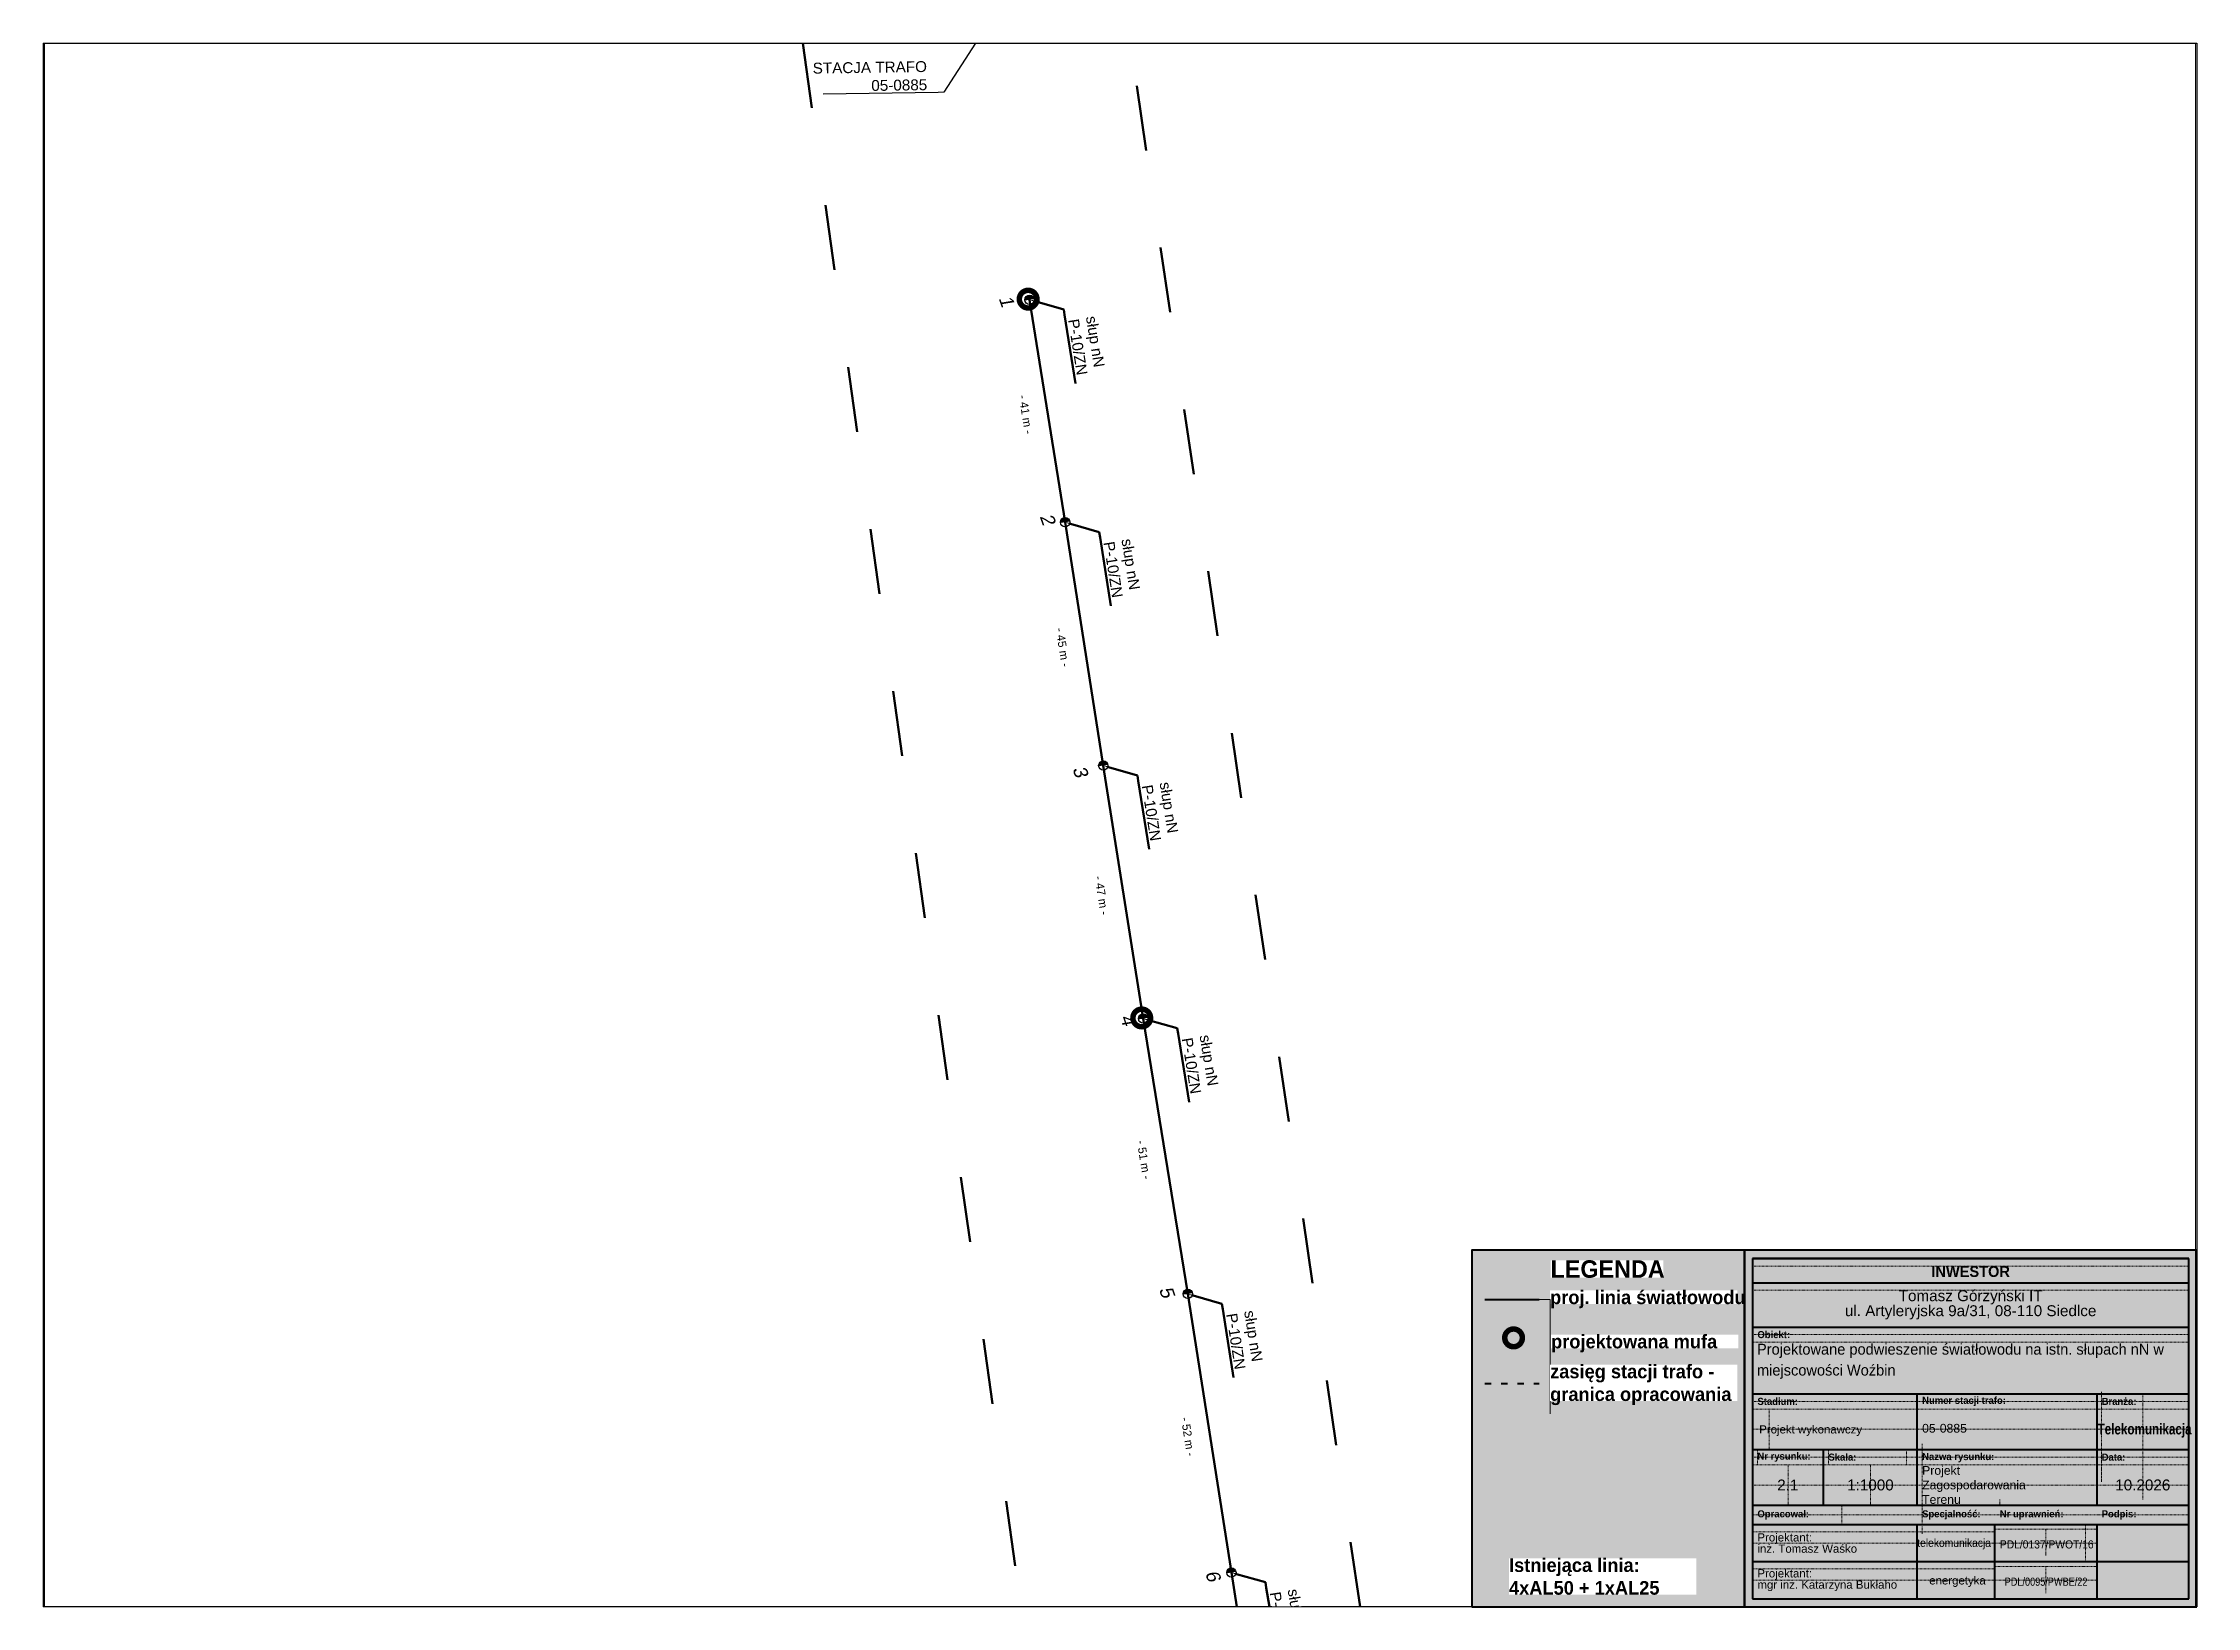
# Paper-space layout '885-1' of a CAD drawing. Header units: metres, sheet in millimetres. Extents: x 0 to 395, y 0 to 287.
# The model-space entities are those that its viewports show. They can reach past a viewport. Long polylines and large blocks are cut down to what shows.
import ezdxf
from ezdxf import colors
from ezdxf.entities.mleader import LeaderData, LeaderLine
from ezdxf.math import Vec2, Vec3

# ---------------------------------------------------------------- set-up
doc = ezdxf.new("R2010")
doc.units = ezdxf.units.M
for name, pattern in [('ACAD_ISO03W100', [30, 12, -18]), ('DGN Style 2', [0.005224, 0.003135, -0.00209]), ('GCAD_ISO03W100', [30, 12, -18])]:
    doc.linetypes.add(name, pattern=pattern)
for name, color, linetype, lineweight in [('!TELE', 30, 'SCARPLINE1A', 50), ('!trafo_05-0885', 6, 'GCAD_ISO03W100', 50), ('@Tabelka', 7, 'Continuous', 13), ('_MM LINIA Sn', 40, 'Continuous', 30), ('_mm zasięg trafo', 6, 'ACAD_ISO03W100', 35), ('_numery slupow etap 4 cz. 2', 7, 'Continuous', 40), ('_światłowód', 30, 'Continuous', 50)]:
    doc.layers.add(name, color=color, linetype=linetype, lineweight=lineweight)
for name, color, linetype in [('!wymiary', 7, 'Continuous'), ('_MM mufy', 3, 'Continuous'), ('_MM opisy', 7, 'Continuous'), ('_MM slupy', 5, 'Continuous'), ('_mm trafo', 3, 'Continuous')]:
    doc.layers.add(name, color=color, linetype=linetype)
doc.layers.add('@KonstrTabelki', color=253, linetype='DGN Style 2', lineweight=0, plot=False)
doc.layers.add('_arkusze model', color=7, linetype='Continuous', lineweight=50, plot=False)
doc.styles.add('LEGENDA', font='arial.ttf')
doc.styles.get("Standard").update_dxf_attribs({"font": 'ARIAL.TTF'})
doc.linetypes.add('SCARPLINE1A', pattern='A,2,[150,AAA.SHX,S=1,R=0,X=0,Y=0],1e-11', length=2)
doc.dimstyles.new('opis linie', dxfattribs={"dimtxt": 1.5, "dimasz": 0.18, "dimexe": 0.18, "dimexo": 0.0625, "dimgap": 2.5, "dimtad": 4, "dimdec": 0, "dimzin": 0, "dimdsep": 46, "dimtxsty": 'Standard', "dimcen": 0.09, "dimse1": 1, "dimse2": 1, "dimsd1": 1, "dimsd2": 1, "dimclrt": 256, "dimadec": 0, "dimazin": 0, "dimtfac": 1, "dimtdec": 0, "dimtofl": 0, "dimtmove": 0, "dimatfit": 3, "dimfxl": 1, "dimtfill": 1, "dimtolj": 1, "dimtzin": 0, "dimarcsym": 0})

# ---------------------------------------------------------------- blocks, each defined once
blk = doc.blocks.new('tabelka')
at = {"true_color": 0xffffff, "transparency": 33554687}
h = blk.add_hatch(color=7, dxfattribs=at)
h.dxf.hatch_style = 1
h.paths.add_polyline_path([(-83, 65.41), (0, 65.41), (0, 0), (-83, 0)])
at = {"layer": '@KonstrTabelki', "lineweight": 0}
for p, q in [((-1.5, 62.52), (-81.5, 62.52)), ((-1.5, 58.08), (-81.5, 58.08)), ((-1.5, 49.94), (-81.5, 49.94)), ((-81.5, 48.55), (-1.5, 48.55)), ((-1.5, 37.69), (-81.5, 37.69)), ((-81.5, 36.3), (-1.5, 36.3)), ((-78.46, 36.3), (-78.46, 28.86)), ((-17.47, 39.44), (-17.47, 22.94)), ((-9.93, 19.68), (-9.93, 39.08)), ((-81.5, 32.58), (-1.5, 32.58)), ((-80.6, 28.86), (-80.6, 26.08)), ((-67.58, 28.86), (-67.58, 26.08)), ((-53.27, 26.08), (-53.27, 28.86)), ((-50.39, 29.9), (-50.39, 18.64)), ((-17.47, 28.86), (-17.47, 22.94)), ((-9.93, 19.68), (-9.93, 28.86)), ((-1.5, 27.47), (-81.5, 27.47)), ((-81.5, 26.08), (-1.5, 26.08)), ((-74.99, 18.64), (-74.99, 26.08)), ((-59.88, 18.64), (-59.88, 26.08)), ((-1.5, 27.47), (-18.36, 27.47)), ((-1.5, 22.36), (-81.5, 22.36)), ((-1.5, 22.36), (-18.36, 22.36)), ((-81.5, 16.88), (-1.5, 16.88)), ((-65.11, 18.64), (-65.11, 15.11)), ((-50.39, 18.64), (-50.39, 13.41)), ((-36.15, 19.68), (-36.15, 18.64)), ((-37.05, 13.77), (-81.5, 13.77)), ((-37.05, 14.25), (-18.36, 14.25)), ((-27.71, 14.25), (-27.71, 9.31)), ((-20.43, 15.11), (-20.43, 8.31)), ((-37.05, 11.71), (-81.5, 11.71)), ((-18.36, 11.71), (-37.05, 11.71)), ((-37.05, 6.97), (-81.5, 6.97)), ((-37.05, 4.9), (-81.5, 4.9)), ((-37.05, 7.44), (-18.36, 7.44)), ((-18.36, 4.9), (-37.05, 4.9)), ((-27.71, 7.44), (-27.71, 2.5))]:
    blk.add_line(p, q, dxfattribs=at)
at = {"layer": '@KonstrTabelki'}
for points in [[(-51.29, 28.86), (-51.29, 39.08)], [(-51.29, 18.64), (-51.29, 28.86)]]:
    blk.add_lwpolyline(points, dxfattribs=at)
at = {"layer": '@Tabelka', "lineweight": 40}
for p, q in [((0, 65.41), (-83, 65.41)), ((-83, 65.41), (-83, 0)), ((-81.5, 63.91), (-1.5, 63.91)), ((-1.5, 63.91), (-81.5, 63.91)), ((-81.5, 63.91), (-81.5, 1.5)), ((-1.5, 1.5), (-1.5, 63.91)), ((0, 0), (0, 65.41)), ((-81.5, 59.47), (-1.5, 59.47)), ((-81.5, 51.33), (-1.5, 51.33)), ((-81.5, 39.08), (-1.5, 39.08)), ((-81.5, 39.08), (-18.36, 39.08)), ((-51.29, 28.86), (-51.29, 39.08)), ((-51.29, 28.86), (-51.29, 35.67)), ((-18.36, 39.08), (-18.36, 28.86)), ((-81.5, 28.86), (-18.36, 28.86)), ((-68.48, 18.64), (-68.48, 28.86)), ((-51.29, 18.64), (-51.29, 28.86)), ((-18.36, 28.86), (-1.5, 28.86)), ((-18.36, 28.86), (-18.36, 18.64)), ((-51.29, 18.64), (-51.29, 25.45)), ((-18.36, 25.45), (-18.36, 18.64)), ((-81.5, 18.64), (-1.5, 18.64)), ((-81.5, 18.64), (-1.5, 18.64)), ((-81.5, 15.11), (-1.5, 15.11)), ((-51.29, 1.5), (-51.29, 15.11)), ((-37.05, 1.5), (-37.05, 15.11)), ((-18.36, 15.11), (-18.36, 1.5)), ((-81.5, 8.31), (-1.5, 8.31)), ((-81.5, 8.31), (-1.5, 8.31)), ((-81.5, 1.5), (-1.5, 1.5)), ((-83, 0), (0, 0))]:
    blk.add_line(p, q, dxfattribs=at)
at = {"layer": '@Tabelka'}
for s, insert, char_height, attachment_point, line_spacing_factor in [('{\\fLato Light|b1|i0|c238|p34;INWESTOR}', (-41.5, 62.52), 2, 2, 0.825), ('{\\fLato Light|b1|i0|c238|p34;Obiekt:}', (-80.6, 49.94), 1.3, 4, 0.946154), ('{\\fLato Light|b1|i0|c238|p34;Branża:}', (-17.47, 37.69), 1.3, 4, 0.946154), ('Projekt wykonawczy', (-80.27, 32.34), 1.5, 4, 0.825), ('{\\fLato Light|b1|i0|c238|p34;\\W0.8;Telekomunikacja}', (-9.6, 32.34), 2, 5, 0.76875), ('{\\fLato Light|b1|i0|c238|p34;Nr rysunku:}', (-80.6, 27.47), 1.3, 4, 0.946154), ('{\\fLato Light|b1|i0|c238|p34;Skala:}', (-67.58, 27.47), 1.3, 4, 0.946154), ('{\\fLato Light|b1|i0|c238|p34;Nazwa rysunku:}', (-50.39, 27.38), 1.3, 4, 0.946154), ('{\\fLato Light|b1|i0|c238|p34;Data:}', (-17.47, 27.47), 1.3, 4, 0.946154), ('10.2026', (-9.93, 22.36), 2, 5, 0.825), ('{\\fLato Light|b1|i0|c238|p34;Opracował:}', (-80.6, 16.88), 1.3, 4, 0.946154), ('{\\fLato Light|b1|i0|c238|p34;Specjalność:}', (-50.39, 16.88), 1.3, 4, 0.946154), ('{\\fLato Light|b1|i0|c238|p34;Nr uprawnień:}', (-36.15, 16.88), 1.3, 4, 0.946154), ('{\\fLato Light|b1|i0|c238|p34;Podpis:}', (-17.47, 16.88), 1.3, 4, 0.946154)]:
    blk.add_mtext(s, dxfattribs=dict(at, insert=insert, char_height=char_height, attachment_point=attachment_point, line_spacing_factor=line_spacing_factor))
at = {"layer": '@Tabelka', "insert": (-41.5, 58.08), "char_height": 2, "attachment_point": 2, "line_spacing_factor": 0.825, "style": 'LEGENDA'}
blk.add_mtext('Tomasz Górzyński IT\\Pul. Artyleryjska 9a/31, 08-110 Siedlce', dxfattribs=at)
at = {"layer": '@Tabelka'}
for s, insert, char_height, width, attachment_point, line_spacing_factor in [('{\\fLato Light|b1|i0|c238|p34;Stadium:}', (-80.6, 37.69), 1.3, 8.6456, 4, 0.946154), ('{\\fLato Light|b1|i0|c238|p34;Numer stacji trafo:}', (-50.39, 37.69), 1.3, 16.1141, 4, 0.946154), ('Projektant:\\Pinż. Tomasz Waśko', (-80.6, 11.71), 1.5, 27.9275, 4, 0.825), ('{\\W0.9;telekomunikacja}', (-44.53, 11.53), 1.5, 22.915, 5, 0.825), ('{\\W0.9;PDL/0137/PWOT/16}', (-27.54, 11.46), 1.5, 22.915, 5, 0.825), ('Projektant:\\Pmgr inż. Katarzyna Bukłaho', (-80.6, 4.9), 1.5, 27.9275, 4, 0.825), ('energetyka', (-43.91, 4.64), 1.5, 22.915, 5, 0.825), ('{\\W0.8;PDL/0095/PWBE/22}', (-27.66, 4.62), 1.5, 22.915, 5, 0.825)]:
    blk.add_mtext(s, dxfattribs=dict(at, insert=insert, char_height=char_height, width=width, attachment_point=attachment_point, line_spacing_factor=line_spacing_factor))
blk = doc.blocks.new('mufa')
at = {"layer": '_MM mufy'}
h = blk.add_hatch(color=256, dxfattribs=at)
h.dxf.hatch_style = 1
h.paths.add_polyline_path([(2.15, 0.12, 1), (-2.1, -0.05, 1)])
h.paths.add_polyline_path([(-1.1, -0.01, -1), (1.15, 0.08, -1)], flags=16)
h.paths.add_polyline_path([(-0.83, 0, -1), (0.88, 0.07, -1)], flags=0)
blk = doc.blocks.new('legenda')
at = {"true_color": 0xffffff, "transparency": 33554687}
h = blk.add_hatch(color=7, dxfattribs=at)
h.dxf.hatch_style = 1
h.paths.add_polyline_path([(-50, 65.41), (0, 65.41), (0, 0), (-50, 0)])
at = {"lineweight": 40}
blk.add_lwpolyline([(0, 65.41), (-50, 65.41), (-50, 0)], dxfattribs=at)
at = {"layer": '_mm zasięg trafo', "lineweight": 40, "ltscale": 0.1}
blk.add_lwpolyline([(-47.62, 40.95), (-37.62, 40.95)], dxfattribs=at)
at = {"layer": '_światłowód', "lineweight": 40}
blk.add_lwpolyline([(-47.62, 56.41), (-37.62, 56.41)], dxfattribs=at)
at = {"layer": '_mm zasięg trafo'}
blk.add_blockref('mufa', (-42.35, 49.31), dxfattribs=at)
at = {"layer": '_mm zasięg trafo', "bg_fill": 3, "box_fill_scale": 1, "bg_fill_color": 256, "bg_fill_transparency": 0}
for s, width, heights, insert, char_height, attachment_point in [('{\\fLato Light|b1|i0|c238|p34;\\C7;LEGENDA}', 20.65, [-3.27], (-35.53, 63.58), 3.2, 1), ('\\pxt4;{\\fLato Light|b1|i0|c238|p34;\\C7;proj. linia światłowodu}', 34.3358, [-3.2], (-35.62, 56.41), 2.5, 4)]:
    blk.add_mtext_dynamic_manual_height_columns(s, width=width, gutter_width=1, heights=heights, dxfattribs=dict(at, insert=insert, char_height=char_height, attachment_point=attachment_point))
at = {"layer": 'Defpoints', "color": 252, "lineweight": 0, "true_color": 0x939598}
blk.add_lwpolyline([(-37.62, 56.41), (-35.62, 56.41), (-35.62, 35.41)], dxfattribs=at)
at = {"layer": '_mm zasięg trafo', "char_height": 2.5, "attachment_point": 4, "bg_fill": 3, "box_fill_scale": 1, "bg_fill_color": 256, "bg_fill_transparency": 0}
for s, heights, insert in [('\\pxt4;{\\fLato Light|b1|i0|c238|p34;\\C7;projektowana mufa}', [-3.2], (-35.44, 48.3)), ('\\pxt4;{\\fLato Light|b1|i0|c238|p34;\\C7;zasięg stacji trafo - granica opracowania}', [-7.36], (-35.62, 40.72))]:
    blk.add_mtext_dynamic_manual_height_columns(s, width=34.3358, gutter_width=1, heights=heights, dxfattribs=dict(at, insert=insert))
at = {"lineweight": 40}
blk.add_lwpolyline([(-50, 0), (0, 0), (0, 65.41)], dxfattribs=at)
at = {"layer": '_mm zasięg trafo', "insert": (-43.16, 5.56), "char_height": 2.5, "attachment_point": 4, "bg_fill": 3, "box_fill_scale": 1, "bg_fill_color": 256, "bg_fill_transparency": 0}
blk.add_mtext_dynamic_manual_height_columns('\\pxt4;{\\fLato Light|b1|i0|c238|p34;\\C7;Istniejąca linia:\\P4xAL50 + 1xAL25}', width=34.3358, gutter_width=1, heights=[0], dxfattribs=at)
blk = doc.blocks.new('*D215')
at = {"layer": 'Defpoints', "color": 0}
for p in [(7552619.45, 5779963.61), (7552625.23, 5779922.69), (7552625.97, 5779922.81)]:
    blk.add_point(p, dxfattribs=at)
at = {"layer": '!wymiary', "insert": (7552618.76, 5779942.58), "char_height": 1.5, "attachment_point": 5, "rotation": 279.0832, "bg_fill": 3, "box_fill_scale": 1.1, "bg_fill_color": 9, "bg_fill_true_color": 13158600, "bg_fill_transparency": 0}
blk.add_mtext('\\A1;- 41 m -', dxfattribs=at)
blk = doc.blocks.new('*D216')
at = {"layer": 'Defpoints', "color": 0}
for p in [(7552625.97, 5779922.81), (7552632.23, 5779878.06), (7552632.97, 5779878.18)]:
    blk.add_point(p, dxfattribs=at)
at = {"layer": '!wymiary', "insert": (7552625.51, 5779899.87), "char_height": 1.5, "attachment_point": 5, "rotation": 278.9139, "bg_fill": 3, "box_fill_scale": 1.1, "bg_fill_color": 9, "bg_fill_true_color": 13158600, "bg_fill_transparency": 0}
blk.add_mtext('\\A1;- 45 m -', dxfattribs=at)
blk = doc.blocks.new('*D217')
at = {"layer": 'Defpoints', "color": 0}
for p in [(7552632.97, 5779878.18), (7552639.53, 5779831.65), (7552640.28, 5779831.76)]:
    blk.add_point(p, dxfattribs=at)
at = {"layer": '!wymiary', "insert": (7552632.67, 5779854.35), "char_height": 1.5, "attachment_point": 5, "rotation": 278.9435, "bg_fill": 3, "box_fill_scale": 1.1, "bg_fill_color": 9, "bg_fill_true_color": 13158600, "bg_fill_transparency": 0}
blk.add_mtext('\\A1;- 47 m -', dxfattribs=at)
blk = doc.blocks.new('*D218')
at = {"layer": 'Defpoints', "color": 0}
for p in [(7552640.28, 5779831.76), (7552647.73, 5779781.14), (7552648.47, 5779781.27)]:
    blk.add_point(p, dxfattribs=at)
at = {"layer": '!wymiary', "insert": (7552640.41, 5779805.87), "char_height": 1.5, "attachment_point": 5, "rotation": 279.2136, "bg_fill": 3, "box_fill_scale": 1.1, "bg_fill_color": 9, "bg_fill_true_color": 13158600, "bg_fill_transparency": 0}
blk.add_mtext('\\A1;- 51 m -', dxfattribs=at)
blk = doc.blocks.new('*D219')
at = {"layer": 'Defpoints', "color": 0}
for p in [(7552648.47, 5779781.27), (7552655.71, 5779730.05), (7552656.45, 5779730.16)]:
    blk.add_point(p, dxfattribs=at)
at = {"layer": '!wymiary', "insert": (7552648.49, 5779755.09), "char_height": 1.5, "attachment_point": 5, "rotation": 278.8818, "bg_fill": 3, "box_fill_scale": 1.1, "bg_fill_color": 9, "bg_fill_true_color": 13158600, "bg_fill_transparency": 0}
blk.add_mtext('\\A1;- 52 m -', dxfattribs=at)
blk = doc.blocks.new('*D220')
at = {"layer": 'Defpoints', "color": 0}
for p in [(7552656.45, 5779730.16), (7552662.71, 5779686.1), (7552663.45, 5779686.22)]:
    blk.add_point(p, dxfattribs=at)
at = {"layer": '!wymiary', "insert": (7552656, 5779707.56), "char_height": 1.5, "attachment_point": 5, "rotation": 279.0495, "bg_fill": 3, "box_fill_scale": 1.1, "bg_fill_color": 9, "bg_fill_true_color": 13158600, "bg_fill_transparency": 0}
blk.add_mtext('\\A1;- 44 m -', dxfattribs=at)
blk = doc.blocks.new('ZN')
at = {"layer": '_MM slupy', "transparency": 33554687}
h = blk.add_hatch(color=256, dxfattribs=at)
h.dxf.hatch_style = 1
h.paths.add_polyline_path([(0, -0.86), (0, 0.86, 1)])
at = {"layer": '_MM slupy'}
blk.add_circle((0, 0), 0.857, dxfattribs=at)
blk = doc.blocks.new('trafo')
at = {"layer": '_mm trafo'}
h = blk.add_hatch(color=256, dxfattribs=at)
h.dxf.hatch_style = 1
h.paths.add_polyline_path([(-1.15, 1.02), (-0.52, -1.51), (1.64, -0.96), (1.01, 1.59)])
at = {"layer": '_MM LINIA Sn', "color": 2, "lineweight": 60}
for p, q in [((0.58, 0.02), (-0.43, 0.9)), ((-0.32, -0.23), (0.58, 0.02)), ((0.58, -0.92), (-0.32, -0.23)), ((0.55, -0.72), (0.41, -0.9)), ((0.41, -0.9), (0.58, -0.92)), ((0.58, -0.92), (0.55, -0.72))]:
    blk.add_line(p, q, dxfattribs=at)
at = {"layer": '_mm trafo', "flags": 128}
blk.add_lwpolyline([(-0.52, -1.52), (1.64, -0.96), (0.98, 1.58), (-1.17, 0.99), (-0.52, -1.52)], close=True, dxfattribs=at)
blk = doc.blocks.new('q')
at = {"layer": '_MM slupy'}
blk.add_blockref('ZN', (0, 0), dxfattribs=at)
at = {"layer": '_MM opisy'}
ml = blk.add_multileader_mtext('Standard', dxfattribs=at)
ml.set_content('\\pxql;słup nN\\PP-10/ZN', color=256)
ml.set_leader_properties()
ml.build(insert=Vec2(0, 0))
ml.multileader.update_dxf_attribs({"has_text_frame": 1, "text_left_attachment_type": 5, "text_right_attachment_type": 5, "dogleg_length": 1, "arrow_head_size": 1})
ctx = ml.context
ctx.base_point, ctx.char_height, ctx.arrow_head_size, ctx.landing_gap_size, ctx.plane_origin = Vec3(3.75, 5.9), 2, 1, 1, Vec3(1.72, -1.42)
ctx.left_attachment, ctx.right_attachment = 5, 5
notes = []
notes.append((ctx, [(0, (1, 1, 0), (2.75, 5.9), (1, 0), 1, [(0, [(0, 0), (2.75, 5.9)], 0, [])])]))
ctx.mtext.insert, ctx.mtext.flow_direction = Vec3(4.75, 11.7), 5
ctx.mtext.has_bg_fill, ctx.mtext.bg_color, ctx.mtext.bg_scale_factor, ctx.mtext.bg_transparency, ctx.mtext.use_window_bg_color = 1, -1023410175, 1, 0, 1
for ctx, leaders in notes:
    for number, flags, end, landing, length, lines in leaders:
        leader = LeaderData()
        leader.index, (leader.has_last_leader_line, leader.has_dogleg_vector, leader.attachment_direction) = number, flags
        leader.last_leader_point, leader.dogleg_vector, leader.dogleg_length = Vec3(end), Vec3(landing), length
        for number, points, colour, breaks in lines:
            line = LeaderLine()
            line.index, line.vertices, line.color, line.breaks = number, Vec3.list(points), colors.encode_raw_color(colour), breaks
            leader.lines.append(line)
        ctx.leaders.append(leader)

msp = doc.modelspace()

# ---------------------------------------------------------------- linework, layer by layer
at = {"layer": '!TELE'}
msp.add_lwpolyline([(7552619.45, 5779963.61), (7552625.97, 5779922.81), (7552632.97, 5779878.18), (7552640.28, 5779831.76), (7552648.47, 5779781.27), (7552656.45, 5779730.16), (7552663.45, 5779686.22), (7552670.96, 5779639), (7552679.33, 5779587.85), (7552696.64, 5779550.32), (7552713.85, 5779513.14), (7552732.22, 5779473.5), (7552751.31, 5779432.34), (7552772.75, 5779383.45), (7552780.8, 5779332.63), (7552778.56, 5779287.1), (7552776.47, 5779245.46), (7552773.61, 5779207.27), (7552725.29, 5779205.83), (7552692.72, 5779216.41)], dxfattribs=at)

# ---------------------------------------------------------------- block references
at = {"layer": '_arkusze model', "rotation": 357.3066721443945}
msp.add_blockref('trafo', (7552609.81, 5780013.79), dxfattribs=at)

# ---------------------------------------------------------------- next in the draw order: dimensions: what is measured, and where the dimension line sits
at = {"layer": '!wymiary'}
dim = msp.add_aligned_dim(p1=(7552619.45, 5779963.61), p2=(7552625.97, 5779922.81), distance=-0.75, dimstyle='opis linie', override={"dimpost": '- <> m -'}, dxfattribs=at)
dim.commit()
dim.dimension.update_dxf_attribs({"geometry": '*D215', "text_midpoint": (7552618.76, 5779942.58)})

# ---------------------------------------------------------------- next in the draw order: leaders
at = {"layer": '_mm trafo', "color": 3}
ml = msp.add_multileader_mtext('Standard', dxfattribs=at)
ml.set_content('STACJA TRAFO\\P05-0885', color=3)
ml.set_leader_properties()
ml.build(insert=Vec2(0, 0))
ml.multileader.update_dxf_attribs({"has_text_frame": 1, "text_left_attachment_type": 5, "text_right_attachment_type": 5, "dogleg_length": 1, "arrow_head_size": 1.5})
ctx = ml.context
ctx.base_point, ctx.char_height, ctx.arrow_head_size, ctx.plane_origin, ctx.plane_x_axis, ctx.plane_y_axis = Vec3(7552577.99, 5780001.28), 2, 1.5, Vec3(7552613.95, 5779981.7), Vec3(0.999891, 0.014731), Vec3(-0.014731, 0.999891)
ctx.left_attachment, ctx.right_attachment, ctx.text_align_type, ctx.attachment_type = 5, 5, 2, 2
notes = []
notes.append((ctx, [(0, (1, 1, 0), (7552603.7, 5780001.66), (-0.999891, -0.014731), 1, [(0, [(7552610.71, 5780012.5)], 0, [])])]))
ctx.mtext.insert, ctx.mtext.text_direction, ctx.mtext.rotation, ctx.mtext.alignment, ctx.mtext.flow_direction = Vec3(7552600.61, 5780007.39), Vec3(0.999891, 0.014731), 6.129723, 3, 5
ctx.mtext.has_bg_fill, ctx.mtext.bg_color, ctx.mtext.bg_scale_factor, ctx.mtext.bg_transparency, ctx.mtext.use_window_bg_color = 1, -1073741824, 1, 0, 1
for ctx, leaders in notes:
    for number, flags, end, landing, length, lines in leaders:
        leader = LeaderData()
        leader.index, (leader.has_last_leader_line, leader.has_dogleg_vector, leader.attachment_direction) = number, flags
        leader.last_leader_point, leader.dogleg_vector, leader.dogleg_length = Vec3(end), Vec3(landing), length
        for number, points, colour, breaks in lines:
            line = LeaderLine()
            line.index, line.vertices, line.color, line.breaks = number, Vec3.list(points), colors.encode_raw_color(colour), breaks
            leader.lines.append(line)
        ctx.leaders.append(leader)

# ---------------------------------------------------------------- next in the draw order: block references
at = {"layer": '!TELE', "rotation": 279.0832115965067}
msp.add_blockref('q', (7552619.45, 5779963.61), dxfattribs=at)

# ---------------------------------------------------------------- next in the draw order: dimensions: what is measured, and where the dimension line sits
at = {"layer": '!wymiary'}
dim = msp.add_aligned_dim(p1=(7552625.97, 5779922.81), p2=(7552632.97, 5779878.18), distance=-0.75, dimstyle='opis linie', override={"dimpost": '- <> m -'}, dxfattribs=at)
dim.commit()
dim.dimension.update_dxf_attribs({"geometry": '*D216', "text_midpoint": (7552625.51, 5779899.87)})

# ---------------------------------------------------------------- next in the draw order: block references
at = {"layer": '!TELE', "rotation": 278.9139442371871}
msp.add_blockref('q', (7552625.97, 5779922.81), dxfattribs=at)
at = {"color": 5, "lineweight": 70}
msp.add_blockref('mufa', (7552619.16, 5779963.69), dxfattribs=at)

# ---------------------------------------------------------------- next in the draw order: texts
at = {"layer": '_numery slupow etap 4 cz. 2', "oblique": 10}
msp.add_text('1', height=2.5, rotation=289.0631, dxfattribs=at).set_placement((7552613.76, 5779963.89))

# ---------------------------------------------------------------- next in the draw order: dimensions: what is measured, and where the dimension line sits
at = {"layer": '!wymiary'}
dim = msp.add_aligned_dim(p1=(7552632.97, 5779878.18), p2=(7552640.28, 5779831.76), distance=-0.75, dimstyle='opis linie', override={"dimpost": '- <> m -'}, dxfattribs=at)
dim.commit()
dim.dimension.update_dxf_attribs({"geometry": '*D217', "text_midpoint": (7552632.67, 5779854.35)})

# ---------------------------------------------------------------- next in the draw order: block references
at = {"layer": '!TELE', "rotation": 278.9435304625726}
msp.add_blockref('q', (7552632.97, 5779878.18), dxfattribs=at)

# ---------------------------------------------------------------- next in the draw order: texts
at = {"layer": '_numery slupow etap 4 cz. 2', "oblique": 10}
msp.add_text('2', height=2.5, rotation=289.0631, dxfattribs=at).set_placement((7552621.29, 5779923.88))

# ---------------------------------------------------------------- next in the draw order: dimensions: what is measured, and where the dimension line sits
at = {"layer": '!wymiary'}
dim = msp.add_aligned_dim(p1=(7552640.28, 5779831.76), p2=(7552648.47, 5779781.27), distance=-0.75, dimstyle='opis linie', override={"dimpost": '- <> m -'}, dxfattribs=at)
dim.commit()
dim.dimension.update_dxf_attribs({"geometry": '*D218', "text_midpoint": (7552640.41, 5779805.87)})

# ---------------------------------------------------------------- next in the draw order: block references
at = {"layer": '!TELE', "rotation": 279.2135663331367}
msp.add_blockref('q', (7552640.28, 5779831.76), dxfattribs=at)

# ---------------------------------------------------------------- next in the draw order: texts
at = {"layer": '_numery slupow etap 4 cz. 2', "oblique": 10}
msp.add_text('3', height=2.5, rotation=289.0631, dxfattribs=at).set_placement((7552627.29, 5779877.61))

# ---------------------------------------------------------------- next in the draw order: dimensions: what is measured, and where the dimension line sits
at = {"layer": '!wymiary'}
dim = msp.add_aligned_dim(p1=(7552648.47, 5779781.27), p2=(7552656.45, 5779730.16), distance=-0.75, dimstyle='opis linie', override={"dimpost": '- <> m -'}, dxfattribs=at)
dim.commit()
dim.dimension.update_dxf_attribs({"geometry": '*D219', "text_midpoint": (7552648.49, 5779755.09)})

# ---------------------------------------------------------------- next in the draw order: block references
at = {"layer": '!TELE', "rotation": 278.8817535883789}
msp.add_blockref('q', (7552648.47, 5779781.27), dxfattribs=at)
at = {"color": 5, "lineweight": 70}
msp.add_blockref('mufa', (7552639.99, 5779831.85), dxfattribs=at)

# ---------------------------------------------------------------- next in the draw order: texts
at = {"layer": '_numery slupow etap 4 cz. 2', "oblique": 10}
msp.add_text('4', height=2.5, rotation=289.0631, dxfattribs=at).set_placement((7552635.97, 5779832.05))

# ---------------------------------------------------------------- next in the draw order: dimensions: what is measured, and where the dimension line sits
at = {"layer": '!wymiary'}
dim = msp.add_aligned_dim(p1=(7552656.45, 5779730.16), p2=(7552663.45, 5779686.22), distance=-0.75, dimstyle='opis linie', override={"dimpost": '- <> m -'}, dxfattribs=at)
dim.commit()
dim.dimension.update_dxf_attribs({"geometry": '*D220', "text_midpoint": (7552656, 5779707.56)})

# ---------------------------------------------------------------- next in the draw order: block references
at = {"layer": '!TELE', "rotation": 279.0495401243823}
msp.add_blockref('q', (7552656.45, 5779730.16), dxfattribs=at)

# ---------------------------------------------------------------- next in the draw order: texts
at = {"layer": '_numery slupow etap 4 cz. 2', "oblique": 10}
msp.add_text('5', height=2.5, rotation=289.0631, dxfattribs=at).set_placement((7552643.16, 5779782.14))

# ---------------------------------------------------------------- next in the draw order: linework, layer by layer
at = {"layer": '!trafo_05-0885'}
msp.add_lwpolyline([(7552576.75, 5780018.71), (7552637.39, 5779583.75), (7552759.94, 5779365.15), (7552754.14, 5779226.04), (7552679.62, 5779250.06), (7552668.85, 5779195.41), (7552779.81, 5779157.32), (7552800.51, 5779167.25), (7552803.82, 5779369.29), (7552698.66, 5779597), (7552635.73, 5780025.92)], close=True, dxfattribs=at)

# ---------------------------------------------------------------- next in the draw order: texts
at = {"layer": '_numery slupow etap 4 cz. 2', "oblique": 10}
msp.add_text('6', height=2.5, rotation=289.0631, dxfattribs=at).set_placement((7552651.61, 5779730.1))

psp = doc.layouts.new('885-1')

# ---------------------------------------------------------------- block references
psp.add_blockref('tabelka', (395, 0))

# ---------------------------------------------------------------- texts
at = {"color": 18, "true_color": 0x000000, "insert": (314.32, 48.27), "char_height": 2, "width": 76.9558, "attachment_point": 1, "line_spacing_factor": 0.825, "style": 'LEGENDA'}
psp.add_mtext('\\pxsm1.15,ql;{\\fLato Light|b0|i0|c238|p34;\\C256;Projektowane podwieszenie światłowodu na istn. słupach nN w miejscowości Woźbin}', dxfattribs=at)
at = {"color": 1, "char_height": 1.6, "width": 26.3577, "attachment_point": 4, "style": 'LEGENDA'}
for s, insert in [('{\\C18;\\c0;05-0885}', (344.61, 32.76, 1)), ('{\\C18;\\c0;Projekt Zagospodarowania Terenu}', (344.61, 22.36, 1))]:
    psp.add_mtext(s, dxfattribs=dict(at, insert=insert))
at = {"char_height": 2, "attachment_point": 5, "line_spacing_factor": 0.825, "style": 'LEGENDA'}
for s, insert in [('2.1', (319.97, 22.36)), ('1:1000', (335.12, 22.36))]:
    psp.add_mtext(s, dxfattribs=dict(at, insert=insert))

# ---------------------------------------------------------------- next in the draw order: block references
psp.add_blockref('legenda', (312, 0))

# ---------------------------------------------------------------- next in the draw order: linework, layer by layer
psp.add_lwpolyline([(395, 0), (0.24, 0), (0.24, 286.83), (395, 286.83)], close=True)

# ---------------------------------------------------------------- next in the draw order: viewports
at = {"layer": '0'}
psp.add_viewport(center=(197.38, 143.41), size=(394.76, 286.8295), view_center_point=(7552635.91, 5779867.27), view_height=286.8295, dxfattribs=at)

doc.saveas('drawing.dxf')
